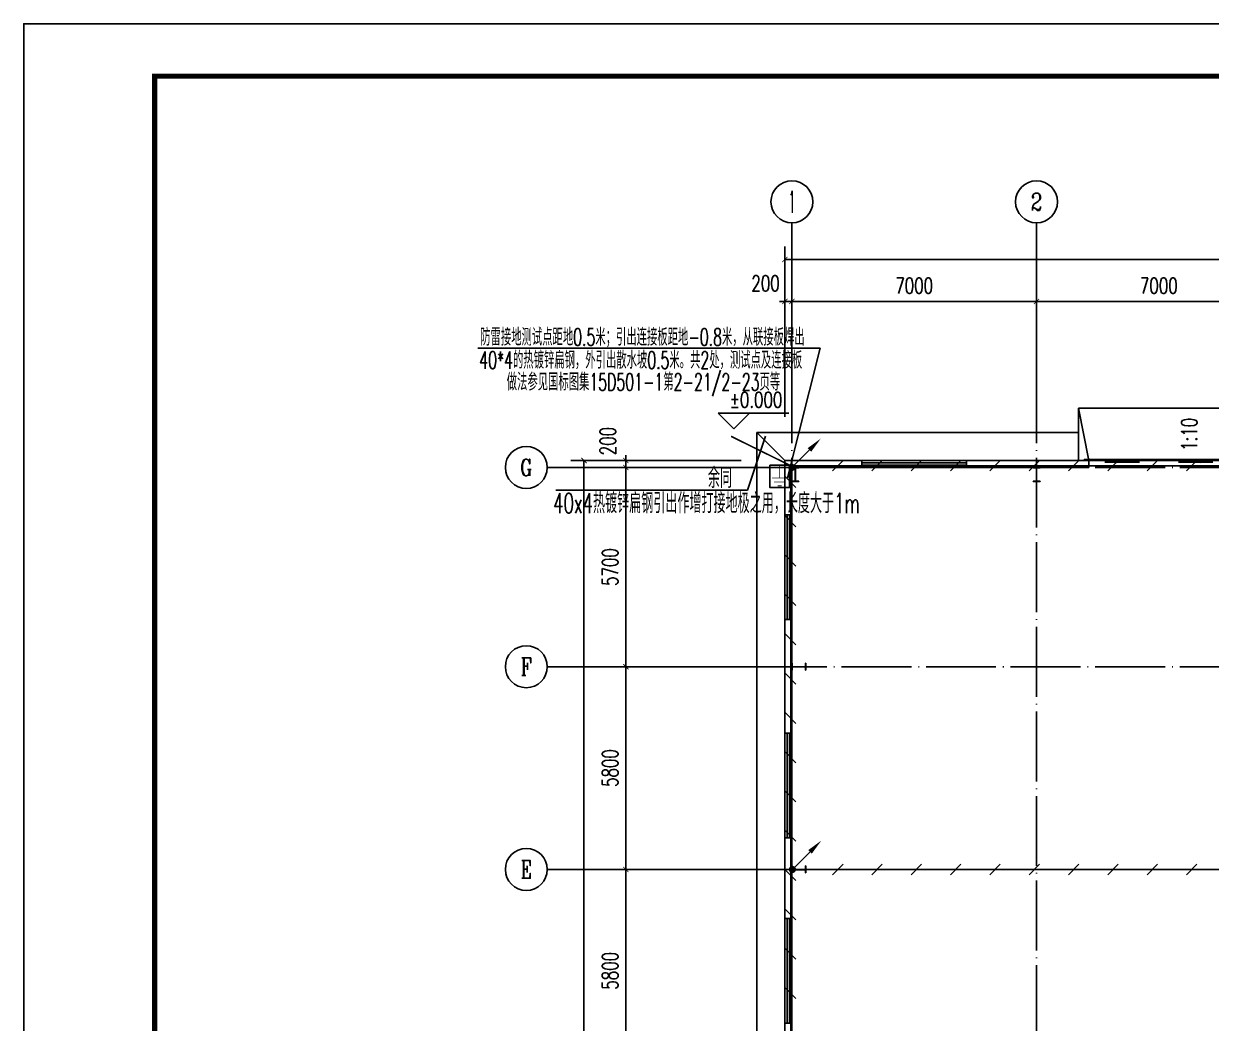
# Model space of a CAD drawing. Extents: x 33088 to 140010, y 13737 to 369010.
# Drawn here: x 33293 to 67274, y 116035 to 144629 of the extents above; entities that cross this region are included whole.
import ezdxf
from ezdxf.enums import TextEntityAlignment as Align

# ---------------------------------------------------------------- set-up
doc = ezdxf.new("R2010")
doc.units = 0
doc.header["$LTSCALE"] = 1000
doc.header["$MEASUREMENT"] = 0
doc.linetypes.add('CENTER2', pattern=[1.14, 0.75, -0.13, 0.13, -0.13])
doc.linetypes.add('DOTE', pattern=[2.42, 2, -0.2, 0.02, -0.2])
doc.layers.get('0').update_dxf_attribs({"linetype": 'CONTINUOUS'})
doc.layers.get('DEFPOINTS').update_dxf_attribs({"linetype": 'CONTINUOUS'})
for name, color, linetype in [('AXIS', 3, 'CONTINUOUS'), ('AXIS_TEXT', 7, 'CONTINUOUS'), ('COLUMN', 99, 'CONTINUOUS'), ('DIM_ELEV', 3, 'CONTINUOUS'), ('DIM_SYMB', 3, 'CONTINUOUS'), ('DOTE', 1, 'DOTE'), ('ELEMENT', 3, 'CONTINUOUS'), ('GROUND', 2, 'CONTINUOUS'), ('LWIRE', 4, 'CONTINUOUS'), ('PUB_TEXT', 7, 'CONTINUOUS'), ('PUB_TITLE', 4, 'CONTINUOUS'), ('SHTLN', 4, 'CONTINUOUS'), ('STAIR', 2, 'CONTINUOUS'), ('TEL_LEAD', 3, 'CONTINUOUS'), ('WALL', 9, 'CONTINUOUS'), ('WINDOW', 99, 'CONTINUOUS'), ('WIRE-接地', 4, 'CONTINUOUS'), ('WIRE-照明', 1, 'CONTINUOUS')]:
    doc.layers.add(name, color=color, linetype=linetype)
doc.styles.add('_TCH_AXIS', font='COMPLEX', dxfattribs={"bigfont": 'GBCBIG'})
doc.styles.add('_TCH_DIM', font='SIMPLEX', dxfattribs={"bigfont": 'GBCBIG'})
doc.styles.add('COMPLEX', font='COMPLEX')
doc.styles.add('DIM_FONT', font='SIMPLEX', dxfattribs={"width": 0.7, "bigfont": 'GBCBIG'})
doc.styles.get("Standard").update_dxf_attribs({"font": 'gbenor.shx', "bigfont": 'gbcbig.shx'})
doc.styles.add('STY53', font='COMPLEX', dxfattribs={"width": 0.6, "bigfont": 'HZTXT'})
doc.dimstyles.new('DIMN150', dxfattribs={"dimscale": 1.5, "dimtxt": 300, "dimasz": 100, "dimexe": 250, "dimexo": 300, "dimgap": 150, "dimtad": 1, "dimdec": 0, "dimzin": 0, "dimtxsty": 'DIM_FONT', "dimblk": 'ARCHTICK', "dimcen": 0.09, "dimclrt": 7, "dimazin": 3, "dimtfac": 1, "dimtdec": 0, "dimtix": 1, "dimtmove": 0, "dimatfit": 3, "dimtolj": 1, "dimtzin": 0})

# ---------------------------------------------------------------- blocks, each defined once
blk = doc.blocks.new('_AXISO')
blk.add_circle((0, 0), 0.5)
at = {"layer": 'AXIS_TEXT', "style": 'COMPLEX', "width": 1.041667}
blk.add_attdef('A', text='', height=0.56, dxfattribs=at).set_placement((-0.25, -0.28), (0.25, -0.28), align=Align.FIT)
blk = doc.blocks.new('_ARCHTICK')
at = {"color": 0, "linetype": 'BYBLOCK', "const_width": 0.15}
blk.add_lwpolyline([(-0.5, -0.5), (0.5, 0.5)], dxfattribs=at)
blk = doc.blocks.new('*D56')
at = {"layer": 'AXIS', "color": 0}
for p, q in [((1861107, 92260), (1861107, 97135)), ((1903507, 92260), (1903507, 97135)), ((1861107, 96760), (1903507, 96760))]:
    blk.add_line(p, q, dxfattribs=at)
at = {"layer": 'DEFPOINTS', "color": 0}
for p in [(1903507, 96760), (1861107, 91810), (1903507, 91810)]:
    blk.add_point(p, dxfattribs=at)
at = {"layer": 'AXIS', "color": 0, "xscale": 150, "yscale": 150, "zscale": 150, "rotation": 180}
blk.add_blockref('_ARCHTICK', (1861107, 96760), dxfattribs=at)
at = {"layer": 'AXIS', "color": 0, "xscale": 150, "yscale": 150, "zscale": 150}
blk.add_blockref('_ARCHTICK', (1903507, 96760), dxfattribs=at)
at = {"layer": 'AXIS', "color": 7, "insert": (1882307, 97210), "char_height": 450, "attachment_point": 5, "style": 'DIM_FONT'}
blk.add_mtext('\\A1;42400', dxfattribs=at)
blk = doc.blocks.new('*D57')
at = {"layer": 'AXIS', "color": 0}
for p, q in [((1861107, 92260), (1861107, 95935)), ((1861307, 92260), (1861307, 95935)), ((1861107, 95560), (1860957, 95560)), ((1861107, 95560), (1861307, 95560)), ((1861307, 95560), (1861457, 95560))]:
    blk.add_line(p, q, dxfattribs=at)
at = {"layer": 'DEFPOINTS', "color": 0}
for p in [(1861307, 95560), (1861107, 91810), (1861307, 91810)]:
    blk.add_point(p, dxfattribs=at)
at = {"layer": 'AXIS', "color": 0, "xscale": 150, "yscale": 150, "zscale": 150}
blk.add_blockref('_ARCHTICK', (1861107, 95560), dxfattribs=at)
at = {"layer": 'AXIS', "color": 0, "xscale": 150, "yscale": 150, "zscale": 150, "rotation": 180}
blk.add_blockref('_ARCHTICK', (1861307, 95560), dxfattribs=at)
at = {"layer": 'AXIS', "color": 7, "insert": (1860552, 96077), "char_height": 450, "attachment_point": 5, "style": 'DIM_FONT'}
blk.add_mtext('\\A1;200', dxfattribs=at)
blk = doc.blocks.new('*D58')
at = {"layer": 'AXIS', "color": 0}
for p, q in [((1861307, 92260), (1861307, 95935)), ((1868307, 92260), (1868307, 95935)), ((1861307, 95560), (1868307, 95560))]:
    blk.add_line(p, q, dxfattribs=at)
at = {"layer": 'DEFPOINTS', "color": 0}
for p in [(1868307, 95560), (1861307, 91810), (1868307, 91810)]:
    blk.add_point(p, dxfattribs=at)
at = {"layer": 'AXIS', "color": 0, "xscale": 150, "yscale": 150, "zscale": 150, "rotation": 180}
blk.add_blockref('_ARCHTICK', (1861307, 95560), dxfattribs=at)
at = {"layer": 'AXIS', "color": 0, "xscale": 150, "yscale": 150, "zscale": 150}
blk.add_blockref('_ARCHTICK', (1868307, 95560), dxfattribs=at)
at = {"layer": 'AXIS', "color": 7, "insert": (1864807, 96010), "char_height": 450, "attachment_point": 5, "style": 'DIM_FONT'}
blk.add_mtext('\\A1;7000', dxfattribs=at)
blk = doc.blocks.new('*D59')
at = {"layer": 'AXIS', "color": 0}
for p, q in [((1868307, 92260), (1868307, 95935)), ((1875307, 92260), (1875307, 95935)), ((1868307, 95560), (1875307, 95560))]:
    blk.add_line(p, q, dxfattribs=at)
at = {"layer": 'DEFPOINTS', "color": 0}
for p in [(1875307, 95560), (1868307, 91810), (1875307, 91810)]:
    blk.add_point(p, dxfattribs=at)
at = {"layer": 'AXIS', "color": 0, "xscale": 150, "yscale": 150, "zscale": 150, "rotation": 180}
blk.add_blockref('_ARCHTICK', (1868307, 95560), dxfattribs=at)
at = {"layer": 'AXIS', "color": 0, "xscale": 150, "yscale": 150, "zscale": 150}
blk.add_blockref('_ARCHTICK', (1875307, 95560), dxfattribs=at)
at = {"layer": 'AXIS', "color": 7, "insert": (1871807, 96010), "char_height": 450, "attachment_point": 5, "style": 'DIM_FONT'}
blk.add_mtext('\\A1;7000', dxfattribs=at)
blk = doc.blocks.new('*D74')
at = {"layer": 'AXIS', "color": 0}
for p, q in [((1859857, 91010), (1854982, 91010)), ((1855357, 56010), (1855357, 91010)), ((1859857, 56010), (1854982, 56010))]:
    blk.add_line(p, q, dxfattribs=at)
at = {"layer": 'DEFPOINTS', "color": 0}
for p in [(1855357, 91010), (1860307, 91010), (1860307, 56010)]:
    blk.add_point(p, dxfattribs=at)
at = {"layer": 'AXIS', "color": 0, "xscale": 150, "yscale": 150, "zscale": 150}
for p, rotation in [((1855357, 91010), 90), ((1855357, 56010), 270)]:
    blk.add_blockref('_ARCHTICK', p, dxfattribs=dict(at, rotation=rotation))
at = {"layer": 'AXIS', "color": 7, "insert": (1854907, 73510), "char_height": 450, "attachment_point": 5, "rotation": 90, "style": 'DIM_FONT'}
blk.add_mtext('\\A1;35000', dxfattribs=at)
blk = doc.blocks.new('*D79')
at = {"layer": 'AXIS', "color": 0}
for p, q in [((1859857, 79310), (1856182, 79310)), ((1856557, 73510), (1856557, 79310)), ((1859857, 73510), (1856182, 73510))]:
    blk.add_line(p, q, dxfattribs=at)
at = {"layer": 'DEFPOINTS', "color": 0}
for p in [(1856557, 79310), (1860307, 79310), (1860307, 73510)]:
    blk.add_point(p, dxfattribs=at)
at = {"layer": 'AXIS', "color": 0, "xscale": 150, "yscale": 150, "zscale": 150}
for p, rotation in [((1856557, 79310), 90), ((1856557, 73510), 270)]:
    blk.add_blockref('_ARCHTICK', p, dxfattribs=dict(at, rotation=rotation))
at = {"layer": 'AXIS', "color": 7, "insert": (1856107, 76410), "char_height": 450, "attachment_point": 5, "rotation": 90, "style": 'DIM_FONT'}
blk.add_mtext('\\A1;5800', dxfattribs=at)
blk = doc.blocks.new('*D80')
at = {"layer": 'AXIS', "color": 0}
for p, q in [((1859857, 85110), (1856182, 85110)), ((1856557, 79310), (1856557, 85110)), ((1859857, 79310), (1856182, 79310))]:
    blk.add_line(p, q, dxfattribs=at)
at = {"layer": 'DEFPOINTS', "color": 0}
for p in [(1856557, 85110), (1860307, 85110), (1860307, 79310)]:
    blk.add_point(p, dxfattribs=at)
at = {"layer": 'AXIS', "color": 0, "xscale": 150, "yscale": 150, "zscale": 150}
for p, rotation in [((1856557, 85110), 90), ((1856557, 79310), 270)]:
    blk.add_blockref('_ARCHTICK', p, dxfattribs=dict(at, rotation=rotation))
at = {"layer": 'AXIS', "color": 7, "insert": (1856107, 82210), "char_height": 450, "attachment_point": 5, "rotation": 90, "style": 'DIM_FONT'}
blk.add_mtext('\\A1;5800', dxfattribs=at)
blk = doc.blocks.new('*D81')
at = {"layer": 'AXIS', "color": 0}
for p, q in [((1859857, 90810), (1856182, 90810)), ((1856557, 85110), (1856557, 90810)), ((1859857, 85110), (1856182, 85110))]:
    blk.add_line(p, q, dxfattribs=at)
at = {"layer": 'DEFPOINTS', "color": 0}
for p in [(1856557, 90810), (1860307, 90810), (1860307, 85110)]:
    blk.add_point(p, dxfattribs=at)
at = {"layer": 'AXIS', "color": 0, "xscale": 150, "yscale": 150, "zscale": 150}
for p, rotation in [((1856557, 90810), 90), ((1856557, 85110), 270)]:
    blk.add_blockref('_ARCHTICK', p, dxfattribs=dict(at, rotation=rotation))
at = {"layer": 'AXIS', "color": 7, "insert": (1856107, 87960), "char_height": 450, "attachment_point": 5, "rotation": 90, "style": 'DIM_FONT'}
blk.add_mtext('\\A1;5700', dxfattribs=at)
blk = doc.blocks.new('*D82')
at = {"layer": 'AXIS', "color": 0}
for p, q in [((1856557, 91010), (1856557, 91160)), ((1859857, 91010), (1856182, 91010)), ((1859857, 90810), (1856182, 90810)), ((1856557, 90810), (1856557, 91010)), ((1856557, 90810), (1856557, 90660))]:
    blk.add_line(p, q, dxfattribs=at)
at = {"layer": 'DEFPOINTS', "color": 0}
for p in [(1856557, 91010), (1860307, 91010), (1860307, 90810)]:
    blk.add_point(p, dxfattribs=at)
at = {"layer": 'AXIS', "color": 0, "xscale": 150, "yscale": 150, "zscale": 150}
for p, rotation in [((1856557, 91010), 270), ((1856557, 90810), 90)]:
    blk.add_blockref('_ARCHTICK', p, dxfattribs=dict(at, rotation=rotation))
at = {"layer": 'AXIS', "color": 7, "insert": (1856040, 91565), "char_height": 450, "attachment_point": 5, "rotation": 90, "style": 'DIM_FONT'}
blk.add_mtext('\\A1;200', dxfattribs=at)
blk = doc.blocks.new('$WINLIB2D$00000001')
for p, q in [((-0.5, 0.5), (0.5, 0.5)), ((-0.5, 0.5), (-0.5, -0.5)), ((0.5, -0.5), (0.5, 0.5)), ((0.5, 0.167), (-0.5, 0.167)), ((0.5, -0.167), (-0.5, -0.167)), ((-0.5, -0.5), (0.5, -0.5))]:
    blk.add_line(p, q)
blk = doc.blocks.new('$DORLIB2D$00000130')
at = {"color": 0, "linetype": 'CONTINUOUS'}
for p, q in [((-0.5333, 0.6601), (-0.5333, 0.5127)), ((0, 0.6601), (-0.5333, 0.6601)), ((0, 0.5127), (0, 0.6601)), ((0.5333, 0.6601), (0, 0.6601)), ((0.5333, 0.6601), (0.5333, 0.5127)), ((0, 0.5127), (-0.5333, 0.5127)), ((0.5333, 0.5127), (0, 0.5127)), ((-0.3853, 0.2694), (-0.1396, 0.2694)), ((-0.3853, 0.2694), (-0.2999, 0.2144)), ((-0.2999, 0.2144), (-0.2999, 0.2694)), ((0.3853, 0.2694), (0.1396, 0.2694)), ((0.2999, 0.2144), (0.2999, 0.2694)), ((0.3853, 0.2694), (0.2999, 0.2144))]:
    blk.add_line(p, q, dxfattribs=at)
blk = doc.blocks.new('$TELECSYS$00000008')
blk.add_line((0.4, 0.4), (-0.4, -0.4))
blk = doc.blocks.new('$ELEMENT$00000390')
at = {"const_width": 0.0233}
for points in [[(0, 0), (0, -0.375)], [(-0.25, -0.375), (0.25, -0.375)], [(-0.188, -0.5), (0.188, -0.5)], [(-0.062, -0.625), (0.062, -0.625)]]:
    blk.add_lwpolyline(points, dxfattribs=at)
at = {"flags": 9}
blk.add_attdef('S', (0, 0), '', height=0.00000667, dxfattribs=at)
blk = doc.blocks.new('S')
at = {"layer": 'WINDOW', "color": 3}
blk.add_lwpolyline([(-940, 1072), (0, 1072), (0, 0), (-940, 0)], close=True, dxfattribs=at)
at = {"layer": 'ELEMENT', "xscale": 1500, "yscale": 1500, "zscale": 1500}
blk.add_blockref('$ELEMENT$00000390', (-469, 1025), dxfattribs=at)
blk = doc.blocks.new('$TELECSYS$00000079')
for p, q in [((0.7, 0.7), (0, 0)), ((0.104, 0.104), (0.104, 0.104)), ((-0.104, -0.104), (-0.104, -0.104))]:
    blk.add_line(p, q)
at = {"const_width": 0.142}
blk.add_lwpolyline([(-0.071, 0, 1), (0.071, 0, 1)], format="xyb", close=True, dxfattribs=at)
blk.add_solid([(0.63, 0.77), (0.77, 0.63), (1.15, 1.15)])
at = {"width": 0.8, "flags": 9}
blk.add_attdef('A', (0, 0), '', height=0.00002, dxfattribs=at)
blk = doc.blocks.new('QW1')
at = {"layer": 'AXIS', "color": 8}
for p, q in [((1861307.3, 91809.9), (1861307.3, 97809.9)), ((1868307.3, 91809.9), (1868307.3, 97809.9)), ((1860307.3, 90809.9), (1854307.3, 90809.9)), ((1860307.3, 85109.9), (1854307.3, 85109.9)), ((1860307.3, 79309.9), (1854307.3, 79309.9))]:
    blk.add_line(p, q, dxfattribs=at)
at = {"layer": 'COLUMN', "color": 8}
for p, q in [((1861507.3, 90809.9), (1861307.3, 90809.9)), ((1861307.3, 90809.9), (1861307.3, 90799.9)), ((1861307.3, 90799.9), (1861395.1, 90799.9)), ((1861395.1, 90799.9), (1861400.1, 90794.9)), ((1861400.1, 90794.9), (1861400.1, 90424.9)), ((1861406.1, 90794.9), (1861411.1, 90799.9)), ((1861406.1, 90424.9), (1861406.1, 90794.9)), ((1861411.1, 90799.9), (1861507.3, 90799.9)), ((1861507.3, 90799.9), (1861507.3, 90809.9)), ((1868409.3, 90809.9), (1868209.3, 90809.9)), ((1868209.3, 90809.9), (1868209.3, 90799.9)), ((1868209.3, 90799.9), (1868297.1, 90799.9)), ((1868297.1, 90799.9), (1868302.1, 90794.9)), ((1868302.1, 90794.9), (1868302.1, 90424.9)), ((1868308.1, 90794.9), (1868313.1, 90799.9)), ((1868308.1, 90424.9), (1868308.1, 90794.9)), ((1868313.1, 90799.9), (1868409.3, 90799.9)), ((1868409.3, 90799.9), (1868409.3, 90809.9)), ((1861395.1, 90419.9), (1861307.3, 90419.9)), ((1861307.3, 90419.9), (1861307.3, 90409.9)), ((1861307.3, 90409.9), (1861507.3, 90409.9)), ((1861400.1, 90424.9), (1861395.1, 90419.9)), ((1861411.1, 90419.9), (1861406.1, 90424.9)), ((1861507.3, 90419.9), (1861411.1, 90419.9)), ((1861507.3, 90409.9), (1861507.3, 90419.9)), ((1868297.1, 90419.9), (1868209.3, 90419.9)), ((1868209.3, 90419.9), (1868209.3, 90409.9)), ((1868209.3, 90409.9), (1868409.3, 90409.9)), ((1868302.1, 90424.9), (1868297.1, 90419.9)), ((1868313.1, 90419.9), (1868308.1, 90424.9)), ((1868409.3, 90419.9), (1868313.1, 90419.9)), ((1868409.3, 90409.9), (1868409.3, 90419.9)), ((1861317.3, 85209.9), (1861307.3, 85209.9)), ((1861307.3, 85209.9), (1861307.3, 85009.9)), ((1861307.3, 85009.9), (1861317.3, 85009.9)), ((1861317.3, 85113.7), (1861317.3, 85209.9)), ((1861322.3, 85108.7), (1861317.3, 85113.7)), ((1861317.3, 85097.7), (1861322.3, 85102.7)), ((1861317.3, 85009.9), (1861317.3, 85097.7)), ((1861692.3, 85108.7), (1861322.3, 85108.7)), ((1861322.3, 85102.7), (1861692.3, 85102.7)), ((1861697.3, 85113.7), (1861692.3, 85108.7)), ((1861692.3, 85102.7), (1861697.3, 85097.7)), ((1861707.3, 85209.9), (1861697.3, 85209.9)), ((1861697.3, 85209.9), (1861697.3, 85113.7)), ((1861697.3, 85097.7), (1861697.3, 85009.9)), ((1861697.3, 85009.9), (1861707.3, 85009.9)), ((1861707.3, 85009.9), (1861707.3, 85209.9)), ((1861317.3, 79409.9), (1861307.3, 79409.9)), ((1861307.3, 79409.9), (1861307.3, 79209.9)), ((1861307.3, 79209.9), (1861317.3, 79209.9)), ((1861317.3, 79313.7), (1861317.3, 79409.9)), ((1861322.3, 79308.7), (1861317.3, 79313.7)), ((1861317.3, 79297.7), (1861322.3, 79302.7)), ((1861317.3, 79209.9), (1861317.3, 79297.7)), ((1861692.3, 79308.7), (1861322.3, 79308.7)), ((1861322.3, 79302.7), (1861692.3, 79302.7)), ((1861697.3, 79313.7), (1861692.3, 79308.7)), ((1861692.3, 79302.7), (1861697.3, 79297.7)), ((1861707.3, 79409.9), (1861697.3, 79409.9)), ((1861697.3, 79409.9), (1861697.3, 79313.7)), ((1861697.3, 79297.7), (1861697.3, 79209.9)), ((1861697.3, 79209.9), (1861707.3, 79209.9)), ((1861707.3, 79209.9), (1861707.3, 79409.9))]:
    blk.add_line(p, q, dxfattribs=at)
at = {"layer": 'DIM_ELEV', "color": 8}
for p, q in [((1859647.3, 91914.9), (1859197.3, 92364.9)), ((1859197.3, 92364.9), (1861217, 92364.9)), ((1859647.3, 91914.9), (1860097.3, 92364.9))]:
    blk.add_line(p, q, dxfattribs=at)
at = {"layer": 'DIM_SYMB', "color": 8}
blk.add_lwpolyline([(1873058.5, 91264.6, 0, 0, 0), (1873058.5, 91771.8, 120, 0, 0), (1873058.5, 92221.8, 0, 0, 0)], format="xyseb", dxfattribs=at)
at = {"layer": 'DOTE', "color": 8}
for p, q in [((1861307.3, 55209.9), (1861307.3, 91809.9)), ((1868307.3, 55209.9), (1868307.3, 91809.9)), ((1860307.3, 90809.9), (1904307.3, 90809.9)), ((1860307.3, 85109.9), (1904307.3, 85109.9)), ((1860307.3, 79309.9), (1904307.3, 79309.9))]:
    blk.add_line(p, q, dxfattribs=at)
at = {"layer": 'GROUND', "color": 8}
for p, q in [((1869507.8, 91809.9), (1860307.3, 91809.9)), ((1860307.3, 91809.9), (1860307.3, 67109.4)), ((1861107.3, 91009.9), (1860307.3, 91809.9)), ((1869507.8, 91009.9), (1861107.3, 91009.9)), ((1861107.3, 91009.9), (1861107.3, 67109.4))]:
    blk.add_line(p, q, dxfattribs=at)
at = {"layer": 'STAIR', "color": 8}
for p, q in [((1874107.8, 92509.9), (1869507.8, 92509.9)), ((1869507.8, 92509.9), (1869507.8, 91009.9)), ((1869807.8, 91009.9), (1869507.8, 92509.9)), ((1874107.8, 91009.9), (1869507.8, 91009.9))]:
    blk.add_line(p, q, dxfattribs=at)
at = {"layer": 'WALL', "color": 8}
for p, q in [((1861107.3, 91009.9), (1861107.3, 89459.9)), ((1863307.3, 91009.9), (1861107.3, 91009.9)), ((1861307.3, 90419.9), (1861307.3, 90799.9)), ((1861507.3, 90809.9), (1863307.3, 90809.9)), ((1863307.3, 90809.9), (1863307.3, 91009.9)), ((1868305.2, 91009.9), (1866307.3, 91009.9)), ((1866307.3, 91009.9), (1866307.3, 90809.9)), ((1866307.3, 90809.9), (1868209.3, 90809.9)), ((1869807.8, 91009.9), (1868305.2, 91009.9)), ((1868409.3, 90809.9), (1869807.8, 90809.9)), ((1869807.8, 90809.9), (1869807.8, 91009.9)), ((1861307.3, 89459.9), (1861307.3, 90409.9)), ((1861107.3, 89459.9), (1861307.3, 89459.9)), ((1861307.3, 86459.9), (1861107.3, 86459.9)), ((1861107.3, 86459.9), (1861107.3, 85107.8)), ((1861307.3, 85209.9), (1861307.3, 86459.9)), ((1861107.3, 85107.8), (1861107.3, 83209.9)), ((1861307.3, 83209.9), (1861307.3, 85009.9)), ((1861107.3, 83209.9), (1861307.3, 83209.9)), ((1861307.3, 80209.9), (1861107.3, 80209.9)), ((1861107.3, 80209.9), (1861107.3, 79307.8)), ((1861307.3, 79409.9), (1861307.3, 80209.9)), ((1861107.3, 79307.8), (1861107.3, 77909.9)), ((1861307.3, 77909.9), (1861307.3, 79209.9)), ((1861107.3, 77909.9), (1861307.3, 77909.9))]:
    blk.add_line(p, q, dxfattribs=at)
at = {"layer": 'AXIS', "color": 8}
ref = blk.add_blockref('_AXISO', (1861307.3, 98409.9), dxfattribs=dict(at, xscale=1200, yscale=1200, zscale=1200))
ref.add_attrib('A', '1', dxfattribs={"layer": 'AXIS_TEXT', "color": 8, "height": 624.4, "style": '_TCH_AXIS', "width": 0.555556}).set_placement((1861232.9, 98097.7), (1861381.6, 98097.7), align=Align.FIT)
ref = blk.add_blockref('_AXISO', (1868307.3, 98409.9), dxfattribs=dict(at, xscale=1200, yscale=1200, zscale=1200))
ref.add_attrib('A', '2', dxfattribs={"layer": 'AXIS_TEXT', "color": 8, "height": 493.2, "style": '_TCH_AXIS'}).set_placement((1868142.9, 98163.3), (1868471.7, 98163.3), align=Align.FIT)
ref = blk.add_blockref('_AXISO', (1853707.3, 90809.9), dxfattribs=dict(at, xscale=1200, yscale=1200, zscale=1200))
ref.add_attrib('A', 'G', dxfattribs={"layer": 'AXIS_TEXT', "color": 8, "height": 480.7, "style": '_TCH_AXIS', "width": 0.833333}).set_placement((1853535.6, 90569.5), (1853879, 90569.5), align=Align.FIT)
ref = blk.add_blockref('_AXISO', (1853707.3, 85109.9), dxfattribs=dict(at, xscale=1200, yscale=1200, zscale=1200))
ref.add_attrib('A', 'F', dxfattribs={"layer": 'AXIS_TEXT', "color": 8, "height": 506.1, "style": '_TCH_AXIS', "width": 0.8125}).set_placement((1853550.6, 84856.8), (1853863.9, 84856.8), align=Align.FIT)
ref = blk.add_blockref('_AXISO', (1853707.3, 79309.9), dxfattribs=dict(at, xscale=1200, yscale=1200, zscale=1200))
ref.add_attrib('A', 'E', dxfattribs={"layer": 'AXIS_TEXT', "color": 8, "height": 506.1, "style": '_TCH_AXIS', "width": 0.8125}).set_placement((1853550.6, 79056.8), (1853863.9, 79056.8), align=Align.FIT)
at = {"layer": 'WINDOW', "color": 8}
for name, p, xscale, yscale, zscale, rotation in [('$WINLIB2D$00000001', (1864807.3, 90909.9), 3000, 200, 3000, 180), ('$DORLIB2D$00000130', (1871807.8, 90909.9), 4000, -200, 4000, 180), ('$WINLIB2D$00000001', (1861207.3, 87959.9), 3000, 200, 3000, 270), ('$WINLIB2D$00000001', (1861207.3, 81709.9), 3000, 200, 3000, 270), ('$WINLIB2D$00000001', (1861207.3, 76409.9), 3000, 200, 3000, 270)]:
    blk.add_blockref(name, p, dxfattribs=dict(at, xscale=xscale, yscale=yscale, zscale=zscale, rotation=rotation))
at = {"layer": 'PUB_TEXT', "color": 7, "style": '_TCH_DIM', "width": 0.705882}
blk.add_text('%%P0.000', height=446.25, dxfattribs=at).set_placement((1859522, 92522.4))
at = {"layer": 'PUB_TEXT', "color": 8, "style": '_TCH_DIM', "width": 0.705882}
blk.add_text('1:10', height=446.25, rotation=90, dxfattribs=at).set_placement((1872901, 91285.7))
at = {"layer": 'AXIS', "color": 8}
for p1, p2, distance, picture, middle in [((1861107.3, 91809.9), (1903507.3, 91809.9), 4950, '*D56', (1882307.3, 97209.9)), ((1861307.3, 91809.9), (1868307.3, 91809.9), 3750, '*D58', (1864807.3, 96009.9)), ((1868307.3, 91809.9), (1875307.3, 91809.9), 3750, '*D59', (1871807.3, 96009.9)), ((1860307.3, 56009.9), (1860307.3, 91009.9), 4950, '*D74', (1854907.3, 73509.9)), ((1860307.3, 85109.9), (1860307.3, 90809.9), 3750, '*D81', (1856107.3, 87959.9)), ((1860307.3, 79309.9), (1860307.3, 85109.9), 3750, '*D80', (1856107.3, 82209.9)), ((1860307.3, 73509.9), (1860307.3, 79309.9), 3750, '*D79', (1856107.3, 76409.9))]:
    dim = blk.add_aligned_dim(p1=p1, p2=p2, distance=distance, dimstyle='DIMN150', dxfattribs=at)
    dim.commit()
    dim.dimension.update_dxf_attribs({"geometry": picture, "text_midpoint": middle})
for base, p1, p2, angle, picture, middle in [((1861307.3, 95559.9), (1861107.3, 91809.9), (1861307.3, 91809.9), 0, '*D57', (1860552.3, 96077.4)), ((1856557.3, 91009.9), (1860307.3, 90809.9), (1860307.3, 91009.9), 90, '*D82', (1856039.8, 91564.9))]:
    dim = blk.add_linear_dim(base=base, p1=p1, p2=p2, angle=angle, dimstyle='DIMN150', dxfattribs=at)
    dim.commit()
    dim.dimension.update_dxf_attribs({"geometry": picture, "text_midpoint": middle, "dimtype": 161})

msp = doc.modelspace()

# ---------------------------------------------------------------- linework, layer by layer
at = {"layer": 'PUB_TITLE'}
msp.add_lwpolyline([(33293, 81629), (122393, 81629), (122393, 144629), (33293, 144629)], close=True, dxfattribs=at)
at = {"layer": 'PUB_TITLE', "const_width": 150}
msp.add_lwpolyline([(37043, 83129), (120893, 83129), (120893, 143129), (37043, 143129)], close=True, dxfattribs=at)
at = {"layer": 'TEL_LEAD'}
for p, q in [((56080, 135346), (46283, 135346)), ((55152, 131635), (56080, 135346)), ((54523, 132832), (54006, 131286)), ((54006, 131286), (48523, 131286))]:
    msp.add_line(p, q, dxfattribs=at)
at = {"layer": 'WIRE-接地', "linetype": 'CENTER2', "const_width": 45}
for points in [[(53534, 132826), (55208, 132001)], [(55239, 97295), (55239, 131985), (97310, 131985), (97310, 97301), (55237, 97301)], [(55239, 120435), (97310, 120435)]]:
    msp.add_lwpolyline(points, dxfattribs=at)

# ---------------------------------------------------------------- block references
msp.add_blockref('QW1', (-1806033, 41125))
at = {"layer": 'LWIRE', "xscale": 720, "yscale": 720, "zscale": 720}
for p in [(55274, 131935), (55289, 120434)]:
    msp.add_blockref('$TELECSYS$00000079', p, dxfattribs=at)
at = {"layer": 'SHTLN', "xscale": 375, "yscale": 375, "zscale": 375}
for p in [(56587, 131985), (57712, 131985), (58837, 131985), (59962, 131985), (61087, 131985), (62212, 131985), (63337, 131985), (64462, 131985), (65587, 131985), (66712, 131985), (56587, 120435), (57712, 120435), (58837, 120435), (59962, 120435), (61087, 120435), (62212, 120435), (63337, 120435), (64462, 120435), (65587, 120435), (66712, 120435)]:
    msp.add_blockref('$TELECSYS$00000008', p, dxfattribs=at)
at = {"layer": 'SHTLN', "xscale": 375, "yscale": 375, "zscale": 375, "rotation": 90}
for p in [(55239, 131515), (55239, 130390), (55239, 129265), (55239, 128140), (55239, 127015), (55239, 125890), (55239, 124765), (55239, 123640), (55239, 122515), (55239, 121390), (55239, 120265), (55239, 119140), (55239, 118015), (55239, 116890)]:
    msp.add_blockref('$TELECSYS$00000008', p, dxfattribs=at)
at = {"layer": 'WIRE-接地', "xscale": 0.5999999940395355, "yscale": 0.5999999935738742, "zscale": 0.5999999936274709}
msp.add_blockref('S', (55208, 131358), dxfattribs=at)

# ---------------------------------------------------------------- texts
at = {"layer": 'WIRE-照明', "color": 3, "linetype": 'CONTINUOUS', "style": 'STY53', "width": 0.6}
for s, height, p in [('防雷接地测试点距地0.5米；引出连接板距地-0.8米，从联接板焊出', 492.69, (46356, 135420)), ('40*4的热镀锌扁钢，外引出散水坡0.5米。共2处，测试点及连接板', 492.69, (46330, 134761)), ('做法参见国标图集15D501-1第2-21/2-23页等', 492.69, (47114, 134135)), ('余同', 574.8, (52870, 131351)), ('40x4热镀锌扁钢引出作增打接地极之用，长度大于1m', 574.8, (48445, 130626))]:
    msp.add_text(s, height=height, dxfattribs=at).set_placement(p)

doc.saveas('drawing.dxf')
